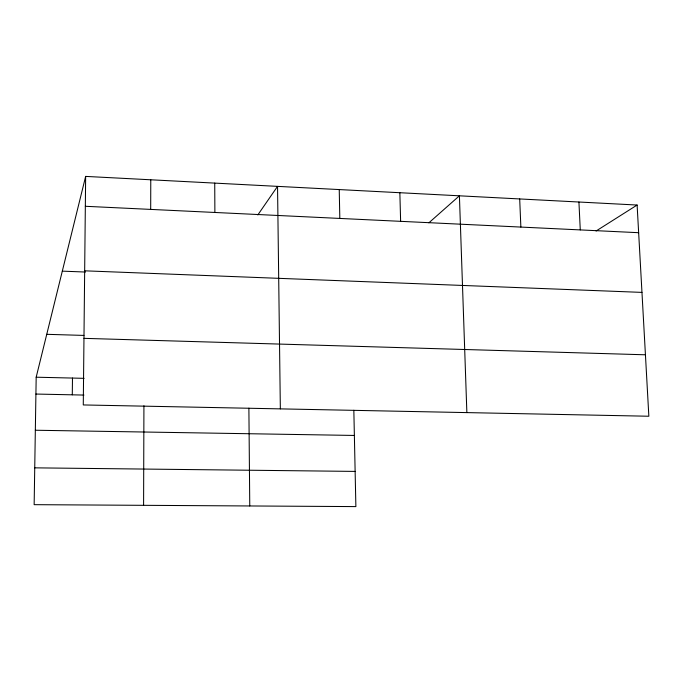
<?xml version="1.0" encoding="UTF-8"?>
<svg xmlns="http://www.w3.org/2000/svg" width="683" height="683" viewBox="0 0 683 683"><rect width="100%" height="100%" fill="white"/><g stroke="black" fill="none" stroke-linecap="round" stroke-linejoin="round"><path stroke-width="1.02" d="M150.695 209.408L150.772 179.783M143.592 505.326L143.925 405.787M85.648 176.402L83.275 404.942L648.85 416.237L637.111 205.037L85.648 176.402L36.182 377.204L34.15 504.669L355.877 506.598L353.837 410.27M72.287 394.825L72.483 378.058M257.807 214.949L277.537 186.365L280.346 408.878M428.873 222.82L459.411 195.808L466.865 412.6M596.088 231.008L637.111 205.037M34.739 467.846L355.134 471.407M35.337 430.239L354.366 435.447M35.909 394.048L83.941 395.073M36.182 377.204L84.111 378.339M46.743 334.32L83.941 335.421M83.966 338.35L645.435 354.793M84.666 270.818L641.969 292.392M62.307 271.142L85.477 272.039M85.332 206.283L638.648 232.698M578.919 202.014L580.277 229.915M519.695 198.941L520.864 227.08M399.854 192.717L400.631 221.335M339.238 189.567L339.818 218.432M248.885 408.169L249.765 505.966M214.727 183.104L214.88 212.473"/></g></svg>
